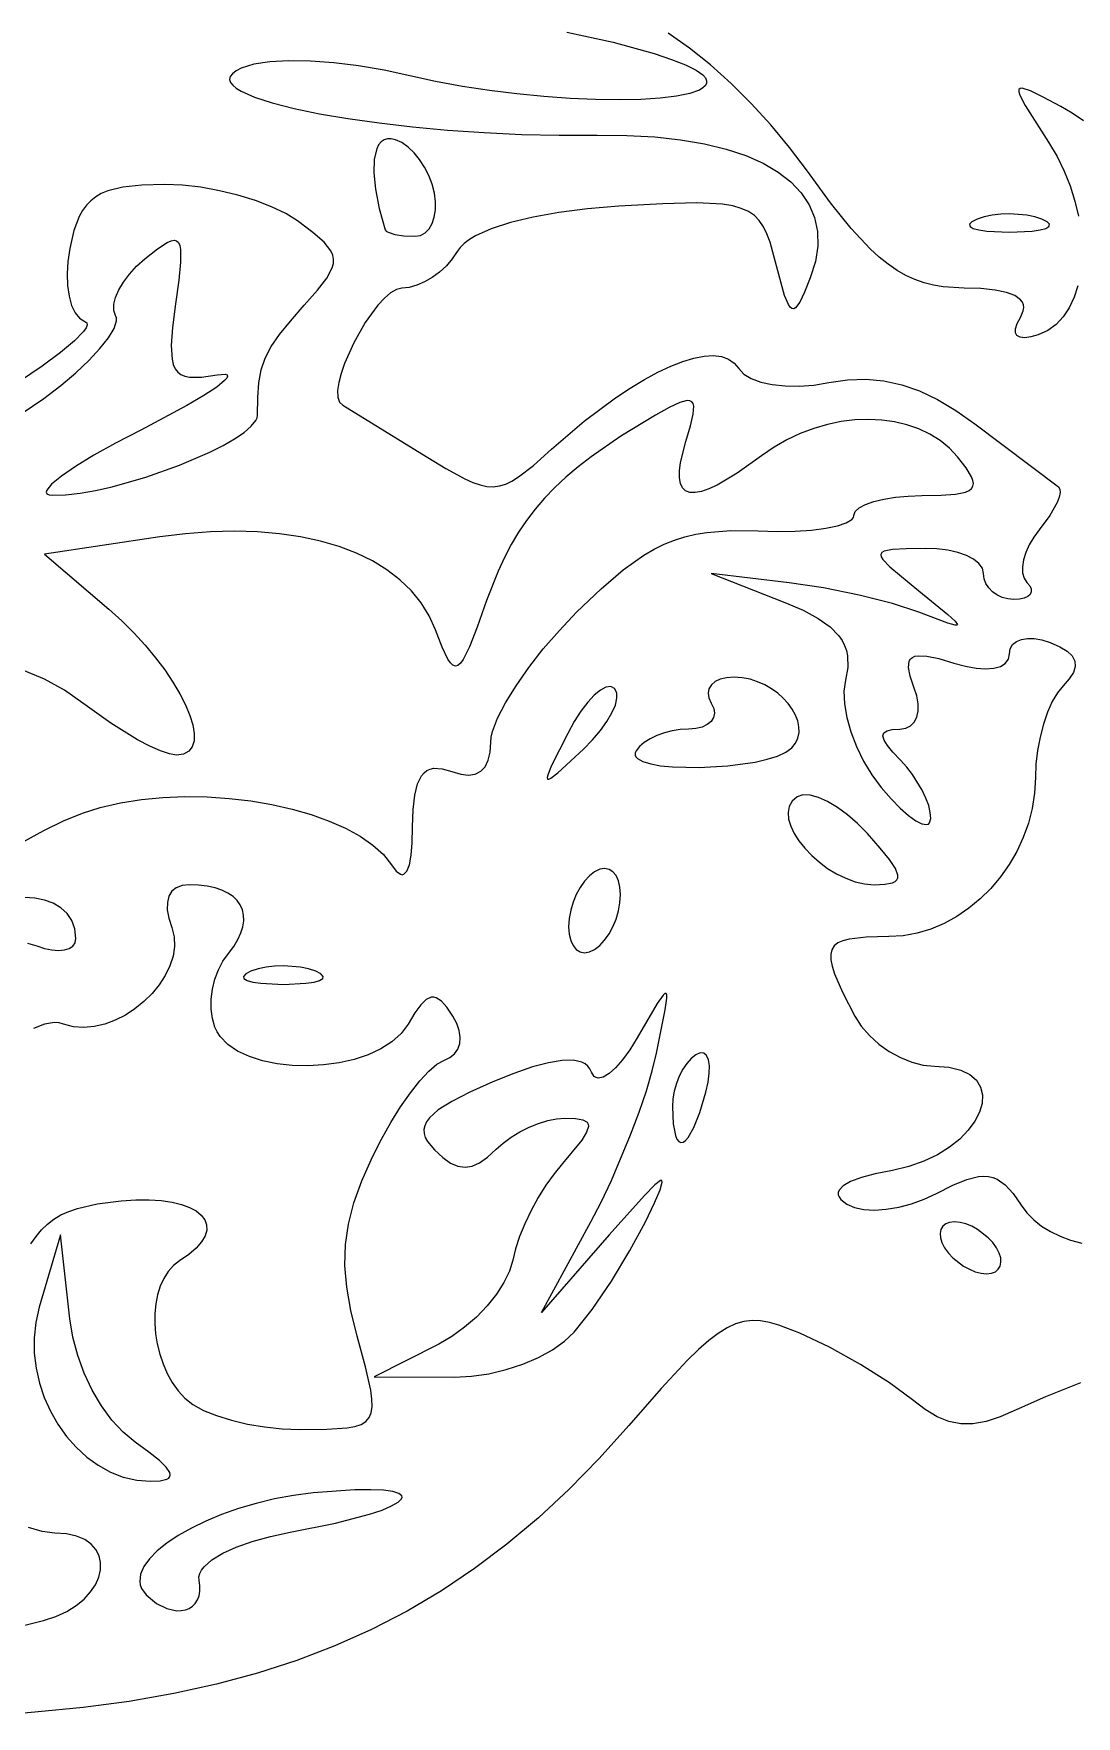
# Model space of a CAD drawing. Header units: millimetres. Extents: x -3.08 to 4.09, y 0 to 4.57.
# Drawn here: x -0.196 to 0.251, y 2.255 to 2.976 of the extents above; entities that cross this region are included whole.
import ezdxf

# ---------------------------------------------------------------- set-up
doc = ezdxf.new("R2010")
doc.units = ezdxf.units.MM

msp = doc.modelspace()

# ---------------------------------------------------------------- linework, layer by layer
at = {"flags": 128}
for points in [[(0.032462, 2.976382), (0.052291, 2.972073), (0.069903, 2.967173), (0.077279, 2.96469), (0.083383, 2.962284), (0.087978, 2.960031), (0.090823, 2.958007), (0.091865, 2.956727), (0.092365, 2.955529), (0.092346, 2.954411), (0.091829, 2.953376), (0.090837, 2.952422), (0.089391, 2.951549), (0.08523, 2.950048), (0.07952, 2.948875), (0.072441, 2.948028), (0.064169, 2.947509), (0.05488, 2.947319), (0.044752, 2.947458), (0.033963, 2.947925), (0.022688, 2.948723), (0.011106, 2.94985), (-0.000607, 2.951309), (-0.012274, 2.953098), (-0.023718, 2.95522), (-0.034761, 2.957673), (-0.045793, 2.960071), (-0.056739, 2.961921), (-0.067355, 2.963215), (-0.077398, 2.963939), (-0.086625, 2.964083), (-0.094794, 2.963636), (-0.101661, 2.962587), (-0.106983, 2.960923), (-0.109249, 2.959752), (-0.110822, 2.958553), (-0.111727, 2.957332), (-0.111988, 2.956092), (-0.111627, 2.954838), (-0.11067, 2.953575), (-0.10914, 2.952307), (-0.107061, 2.951039), (-0.101352, 2.94852), (-0.093732, 2.946053), (-0.084394, 2.943675), (-0.073528, 2.941422), (-0.061325, 2.939329), (-0.047976, 2.937433), (-0.033672, 2.935769), (-0.018604, 2.934374), (-0.002963, 2.933284), (0.01306, 2.932535), (0.029275, 2.932162), (0.045489, 2.932201), (0.058253, 2.932121), (0.070187, 2.931468), (0.081265, 2.930258), (0.091465, 2.928507), (0.100764, 2.926232), (0.109138, 2.923446), (0.116562, 2.920168), (0.123015, 2.916411), (0.128473, 2.912193), (0.132911, 2.907528), (0.136306, 2.902432), (0.138636, 2.896922), (0.139876, 2.891013), (0.140002, 2.88472), (0.138993, 2.87806), (0.136823, 2.871048), (0.134348, 2.864887), (0.132292, 2.860618), (0.130532, 2.858296), (0.129726, 2.857881), (0.128949, 2.857974), (0.128186, 2.85858), (0.127422, 2.859707), (0.125829, 2.86355), (0.121962, 2.877784), (0.119574, 2.886433), (0.118255, 2.889967), (0.116746, 2.893011), (0.114967, 2.895594), (0.112839, 2.897746), (0.110282, 2.899493), (0.107215, 2.900866), (0.10356, 2.901892), (0.099236, 2.9026), (0.088262, 2.903177), (0.073657, 2.902824), (0.054781, 2.901771), (0.0414, 2.900663), (0.029105, 2.899103), (0.018026, 2.897129), (0.008297, 2.894777), (0.000047, 2.892084), (-0.006592, 2.889087), (-0.009266, 2.887486), (-0.011488, 2.885822), (-0.013242, 2.884101), (-0.014511, 2.882326), (-0.016599, 2.879181), (-0.019131, 2.876248), (-0.022011, 2.873589), (-0.025141, 2.871271), (-0.028424, 2.869355), (-0.031763, 2.867908), (-0.03506, 2.866993), (-0.038219, 2.866673), (-0.04053, 2.866158), (-0.043044, 2.864698), (-0.045698, 2.862421), (-0.048427, 2.859455), (-0.05385, 2.851964), (-0.058799, 2.843248), (-0.062756, 2.834328), (-0.064202, 2.830111), (-0.065207, 2.826226), (-0.065706, 2.822801), (-0.065635, 2.819964), (-0.06493, 2.817841), (-0.063525, 2.816562), (-0.029566, 2.795687), (-0.019356, 2.789413), (-0.011251, 2.78496), (-0.007805, 2.783423), (-0.004665, 2.78235), (-0.001759, 2.781742), (0.000988, 2.781602), (0.003647, 2.781934), (0.006293, 2.782739), (0.008999, 2.784022), (0.011838, 2.785783), (0.018208, 2.790754), (0.025989, 2.797673), (0.039981, 2.809669), (0.053301, 2.819672), (0.059636, 2.823896), (0.065717, 2.827583), (0.071515, 2.830723), (0.077, 2.833302), (0.082143, 2.835307), (0.086916, 2.836727), (0.09129, 2.837549), (0.095235, 2.837759), (0.098724, 2.837347), (0.101726, 2.836298), (0.104213, 2.834601), (0.106156, 2.832243), (0.108323, 2.82987), (0.111541, 2.827914), (0.115665, 2.826397), (0.12055, 2.825342), (0.126052, 2.824772), (0.132025, 2.82471), (0.138326, 2.825178), (0.144809, 2.826201), (0.15283, 2.827376), (0.160651, 2.827625), (0.168342, 2.82693), (0.175975, 2.825271), (0.183621, 2.822627), (0.191352, 2.818978), (0.199238, 2.814306), (0.20735, 2.80859), (0.243184, 2.781534), (0.243799, 2.78058), (0.243877, 2.779089), (0.243451, 2.777137), (0.242555, 2.774802), (0.239488, 2.769281), (0.234948, 2.763132), (0.232565, 2.759934), (0.230631, 2.756663), (0.229166, 2.753411), (0.228192, 2.750269), (0.227733, 2.747329), (0.227809, 2.744684), (0.228443, 2.742426), (0.229656, 2.740646), (0.230858, 2.739179), (0.231468, 2.737811), (0.23151, 2.73657), (0.231007, 2.735488), (0.229981, 2.734593), (0.228457, 2.733917), (0.226456, 2.733489), (0.224003, 2.73334), (0.221401, 2.733567), (0.218973, 2.734217), (0.216772, 2.735244), (0.214852, 2.736604), (0.213266, 2.73825), (0.212068, 2.740137), (0.211309, 2.742219), (0.211045, 2.744451), (0.210535, 2.746676), (0.209072, 2.748736), (0.20676, 2.750589), (0.203701, 2.752191), (0.199998, 2.753497), (0.195752, 2.754463), (0.191067, 2.755046), (0.186045, 2.755201), (0.177908, 2.755045), (0.17206, 2.754699), (0.168469, 2.753956), (0.16751, 2.753371), (0.167104, 2.752609), (0.167246, 2.751645), (0.167933, 2.750452), (0.170924, 2.747277), (0.183267, 2.737048), (0.195767, 2.726881), (0.198892, 2.724034), (0.199934, 2.722534), (0.199673, 2.722256), (0.198892, 2.722274), (0.195767, 2.723146), (0.183267, 2.727854), (0.172008, 2.731518), (0.157781, 2.735111), (0.142408, 2.738225), (0.127712, 2.740451), (0.094378, 2.744409), (0.125892, 2.732062), (0.133795, 2.728671), (0.140252, 2.725209), (0.145322, 2.7216), (0.149064, 2.717769), (0.150455, 2.715746), (0.151537, 2.71364), (0.152316, 2.711441), (0.1528, 2.709138), (0.152913, 2.704188), (0.151934, 2.698715), (0.151253, 2.693985), (0.151441, 2.688587), (0.152433, 2.682709), (0.154166, 2.676541), (0.156578, 2.670272), (0.159606, 2.66409), (0.163185, 2.658184), (0.167253, 2.652743), (0.171445, 2.647965), (0.17537, 2.643969), (0.17894, 2.640809), (0.182069, 2.63854), (0.184671, 2.637215), (0.186659, 2.636889), (0.187396, 2.637118), (0.187947, 2.637617), (0.188448, 2.639451), (0.188251, 2.642067), (0.187542, 2.645033), (0.186373, 2.648247), (0.184797, 2.651607), (0.180637, 2.658353), (0.17816, 2.661535), (0.175489, 2.664451), (0.172213, 2.667887), (0.169861, 2.670741), (0.168434, 2.673052), (0.16793, 2.674857), (0.16835, 2.676195), (0.169692, 2.677103), (0.171957, 2.677621), (0.175142, 2.677784), (0.177686, 2.678136), (0.179763, 2.679151), (0.181351, 2.680767), (0.18243, 2.682923), (0.18298, 2.685559), (0.182978, 2.688613), (0.182405, 2.692023), (0.181239, 2.695729), (0.179615, 2.700517), (0.178909, 2.704213), (0.179198, 2.706865), (0.17974, 2.707814), (0.180559, 2.708519), (0.181665, 2.708986), (0.183068, 2.709222), (0.186802, 2.70902), (0.191838, 2.70796), (0.198253, 2.70609), (0.203288, 2.704711), (0.207877, 2.703888), (0.21195, 2.70361), (0.215439, 2.703868), (0.218273, 2.704648), (0.220384, 2.705942), (0.221701, 2.707736), (0.222156, 2.710021), (0.222511, 2.712193), (0.223529, 2.713957), (0.225139, 2.715293), (0.227269, 2.71618), (0.229847, 2.716599), (0.232802, 2.716528), (0.236064, 2.715949), (0.239559, 2.71484), (0.243687, 2.713028), (0.246817, 2.711126), (0.248958, 2.709108), (0.250118, 2.706944), (0.250305, 2.704609), (0.249528, 2.702074), (0.247795, 2.699313), (0.245114, 2.696298), (0.242735, 2.693358), (0.240515, 2.689532), (0.238503, 2.68498), (0.236748, 2.679864), (0.235298, 2.674346), (0.234202, 2.668587), (0.233509, 2.662749), (0.233267, 2.656993), (0.232923, 2.650346), (0.231918, 2.643818), (0.23029, 2.637454), (0.22808, 2.631294), (0.225327, 2.625382), (0.222069, 2.61976), (0.218347, 2.614472), (0.214199, 2.609559), (0.209666, 2.605064), (0.204786, 2.60103), (0.199599, 2.5975), (0.194144, 2.594516), (0.188461, 2.592121), (0.182588, 2.590358), (0.176566, 2.589268), (0.170434, 2.588896), (0.160722, 2.588681), (0.153497, 2.587855), (0.150782, 2.587128), (0.148644, 2.586147), (0.147071, 2.584876), (0.146047, 2.583283), (0.145557, 2.581332), (0.145587, 2.578991), (0.146123, 2.576224), (0.147151, 2.572999), (0.15062, 2.565035), (0.155878, 2.554826), (0.158649, 2.550509), (0.162128, 2.546483), (0.166176, 2.542834), (0.170651, 2.539651), (0.175413, 2.537022), (0.180322, 2.535035), (0.185236, 2.533778), (0.190017, 2.53334), (0.196227, 2.532915), (0.20127, 2.531707), (0.205187, 2.529817), (0.208017, 2.527344), (0.209802, 2.52439), (0.210582, 2.521053), (0.210397, 2.517435), (0.209288, 2.513635), (0.207296, 2.509755), (0.20446, 2.505893), (0.200823, 2.502151), (0.196423, 2.498629), (0.191303, 2.495427), (0.185501, 2.492645), (0.179059, 2.490383), (0.172017, 2.488743), (0.164667, 2.48726), (0.15869, 2.485661), (0.154101, 2.483958), (0.150913, 2.482161), (0.149142, 2.480282), (0.148792, 2.479315), (0.148802, 2.478331), (0.149174, 2.477332), (0.149909, 2.476319), (0.152475, 2.474257), (0.155725, 2.472797), (0.159732, 2.471958), (0.16434, 2.47172), (0.169392, 2.472064), (0.17473, 2.472971), (0.180198, 2.474423), (0.185638, 2.476399), (0.190892, 2.478882), (0.197937, 2.482436), (0.203855, 2.484852), (0.208851, 2.4861), (0.211067, 2.486277), (0.21313, 2.486152), (0.215064, 2.485722), (0.216896, 2.484981), (0.220355, 2.482557), (0.223711, 2.478853), (0.22717, 2.47384), (0.229606, 2.470539), (0.232531, 2.467553), (0.235906, 2.464886), (0.239694, 2.462545), (0.243858, 2.460535), (0.24836, 2.458863), (0.253162, 2.457534)], [(0.251459, 2.867716), (0.249874, 2.862747), (0.247787, 2.85827), (0.245201, 2.854352), (0.242121, 2.851063), (0.238549, 2.848471), (0.234489, 2.846646), (0.231279, 2.845769), (0.22868, 2.845442), (0.226708, 2.845648), (0.22538, 2.846371), (0.224711, 2.847596), (0.224718, 2.849306), (0.225416, 2.851485), (0.226823, 2.854118), (0.228098, 2.857014), (0.228268, 2.858325), (0.228128, 2.859542), (0.227679, 2.860667), (0.226923, 2.861698), (0.224493, 2.863474), (0.220848, 2.864865), (0.215998, 2.865866), (0.209954, 2.86647), (0.202725, 2.866673), (0.193768, 2.867205), (0.189585, 2.867909), (0.185549, 2.868942), (0.181626, 2.870331), (0.177778, 2.872102), (0.173971, 2.874282), (0.170168, 2.876899), (0.166333, 2.879979), (0.16243, 2.883549), (0.154274, 2.892267), (0.145414, 2.903269), (0.135559, 2.916771), (0.127944, 2.926994), (0.11991, 2.9367), (0.111527, 2.945845), (0.102868, 2.954388), (0.094005, 2.962284), (0.085011, 2.969492), (0.075957, 2.97597)], [(0.253898, 2.938297), (0.249091, 2.94165), (0.244212, 2.944534), (0.236617, 2.948546), (0.231119, 2.9512), (0.227658, 2.952327), (0.226673, 2.952267), (0.226177, 2.951762), (0.226161, 2.950792), (0.226618, 2.949337), (0.228922, 2.944884), (0.238892, 2.929229), (0.242528, 2.923143), (0.245625, 2.916859), (0.248188, 2.910446), (0.25022, 2.903972), (0.251724, 2.897506)], [(-0.024261, 2.907409), (-0.025246, 2.911221), (-0.026678, 2.914946), (-0.028488, 2.918493), (-0.03061, 2.921767), (-0.032974, 2.924675), (-0.035513, 2.927124), (-0.038159, 2.92902), (-0.040844, 2.930271), (-0.042709, 2.930694), (-0.044372, 2.930669), (-0.045831, 2.93021), (-0.047083, 2.929332), (-0.048127, 2.92805), (-0.048961, 2.92638), (-0.049993, 2.921935), (-0.050165, 2.916121), (-0.049461, 2.909058), (-0.047868, 2.900868), (-0.045372, 2.891673), (-0.044956, 2.891115), (-0.044098, 2.890595), (-0.041264, 2.889712), (-0.03729, 2.889115), (-0.032594, 2.888896), (-0.030268, 2.889273), (-0.028241, 2.890357), (-0.026547, 2.892069), (-0.025219, 2.894335), (-0.024292, 2.897078), (-0.023801, 2.900222), (-0.023779, 2.903691), (-0.024261, 2.907409)], [(-0.191525, 2.819465), (-0.184345, 2.824962), (-0.17787, 2.83045), (-0.172224, 2.835783), (-0.167535, 2.840816), (-0.163928, 2.845401), (-0.161528, 2.849395), (-0.160463, 2.85265), (-0.16047, 2.853955), (-0.160858, 2.855021), (-0.161618, 2.857165), (-0.161609, 2.859761), (-0.160882, 2.862709), (-0.15949, 2.865909), (-0.157483, 2.869264), (-0.154913, 2.872673), (-0.151831, 2.876037), (-0.148288, 2.879257), (-0.142852, 2.883584), (-0.138712, 2.886296), (-0.137095, 2.886998), (-0.135761, 2.887237), (-0.134699, 2.886994), (-0.133894, 2.88625), (-0.133334, 2.884985), (-0.133005, 2.883179), (-0.132986, 2.87787), (-0.133732, 2.870165), (-0.135136, 2.859909), (-0.136445, 2.849865), (-0.136997, 2.842037), (-0.136665, 2.836209), (-0.136129, 2.833978), (-0.135325, 2.832166), (-0.134237, 2.830748), (-0.13285, 2.829694), (-0.131147, 2.82898), (-0.129114, 2.828577), (-0.123992, 2.8286), (-0.117358, 2.829548), (-0.113901, 2.829808), (-0.11309, 2.829514), (-0.112869, 2.828954), (-0.11322, 2.828139), (-0.114127, 2.827082), (-0.11754, 2.824291), (-0.122975, 2.820677), (-0.130297, 2.816337), (-0.150066, 2.805868), (-0.160863, 2.80028), (-0.170235, 2.795062), (-0.178025, 2.790328), (-0.18408, 2.786192), (-0.188244, 2.78277), (-0.190363, 2.780174), (-0.190607, 2.779223), (-0.190281, 2.778521), (-0.189367, 2.778083), (-0.187844, 2.777923), (-0.182265, 2.77815), (-0.176069, 2.778877), (-0.169392, 2.780052), (-0.162369, 2.781623), (-0.147821, 2.785742), (-0.133502, 2.790812), (-0.12049, 2.796414), (-0.11481, 2.799283), (-0.109862, 2.802126), (-0.105778, 2.804893), (-0.102695, 2.807529), (-0.100746, 2.809983), (-0.100239, 2.811125), (-0.100066, 2.812201), (-0.099933, 2.819761), (-0.09943, 2.826119), (-0.098403, 2.831639), (-0.096696, 2.836682), (-0.094156, 2.841611), (-0.090627, 2.846789), (-0.085954, 2.852578), (-0.079983, 2.85934), (-0.074313, 2.865785), (-0.070312, 2.870994), (-0.068007, 2.875309), (-0.067499, 2.877239), (-0.067426, 2.879073), (-0.06779, 2.880854), (-0.068597, 2.882626), (-0.071547, 2.886313), (-0.076306, 2.890474), (-0.0829, 2.895451), (-0.087925, 2.898597), (-0.094013, 2.901532), (-0.10093, 2.904192), (-0.108443, 2.906514), (-0.116318, 2.908431), (-0.124323, 2.909881), (-0.132224, 2.910798), (-0.139788, 2.911118), (-0.149653, 2.910855), (-0.157731, 2.909973), (-0.164234, 2.908329), (-0.16696, 2.907178), (-0.169372, 2.905783), (-0.171495, 2.904126), (-0.173356, 2.902191), (-0.174982, 2.899959), (-0.176398, 2.897413), (-0.178708, 2.891306), (-0.180497, 2.883729), (-0.181309, 2.878145), (-0.181607, 2.872783), (-0.181417, 2.86777), (-0.180766, 2.863236), (-0.179679, 2.859308), (-0.178182, 2.856116), (-0.176303, 2.853787), (-0.174066, 2.852451), (-0.173206, 2.851867), (-0.173014, 2.850931), (-0.173464, 2.849663), (-0.174529, 2.848084), (-0.178399, 2.844076), (-0.184413, 2.839069), (-0.19236, 2.833229), (-0.202027, 2.826721)], [(0.236045, 2.896243), (0.232971, 2.897254), (0.229556, 2.897977), (0.222156, 2.898555), (0.218399, 2.898411), (0.214756, 2.897977), (0.211341, 2.897254), (0.208267, 2.896243), (0.206044, 2.895117), (0.205066, 2.894067), (0.205276, 2.893117), (0.206618, 2.892288), (0.209033, 2.891604), (0.212466, 2.891087), (0.222156, 2.890646), (0.231846, 2.891087), (0.235279, 2.891604), (0.237694, 2.892288), (0.239036, 2.893117), (0.239246, 2.894067), (0.238268, 2.895117), (0.236045, 2.896243)], [(-0.206099, 2.809502), (-0.191525, 2.819465)], [(-0.200165, 2.629686), (-0.191542, 2.634402), (-0.183105, 2.638485), (-0.175011, 2.641811), (-0.167413, 2.644257), (-0.158785, 2.646237), (-0.149793, 2.647654), (-0.140542, 2.648529), (-0.131131, 2.648882), (-0.121662, 2.648732), (-0.112236, 2.648099), (-0.102956, 2.647004), (-0.093922, 2.645467), (-0.085236, 2.643507), (-0.076999, 2.641145), (-0.069313, 2.6384), (-0.062279, 2.635294), (-0.055998, 2.631845), (-0.050572, 2.628074), (-0.046103, 2.624001), (-0.042691, 2.619646), (-0.040641, 2.616916), (-0.03884, 2.615564), (-0.038034, 2.6154), (-0.037293, 2.615578), (-0.036005, 2.616948), (-0.034985, 2.619663), (-0.034236, 2.623712), (-0.033766, 2.629085), (-0.03358, 2.635771), (-0.033324, 2.643371), (-0.032622, 2.649533), (-0.031432, 2.654316), (-0.029714, 2.657777), (-0.028644, 2.659031), (-0.027426, 2.659976), (-0.026056, 2.66062), (-0.024527, 2.66097), (-0.020977, 2.660817), (-0.016733, 2.659576), (-0.012914, 2.65842), (-0.00957, 2.65806), (-0.006711, 2.658487), (-0.004347, 2.659694), (-0.002491, 2.661672), (-0.001151, 2.664412), (-0.000339, 2.667906), (-0.000066, 2.672146), (0.000124, 2.674268), (0.000683, 2.676705), (0.002832, 2.682409), (0.006229, 2.689027), (0.010724, 2.696333), (0.016166, 2.704097), (0.022404, 2.712091), (0.029289, 2.720086), (0.03667, 2.727854), (0.047146, 2.737903), (0.056651, 2.745986), (0.065561, 2.752271), (0.069912, 2.754793), (0.074257, 2.756929), (0.078642, 2.7587), (0.083115, 2.760127), (0.087723, 2.761232), (0.092514, 2.762036), (0.102832, 2.762823), (0.114448, 2.762659), (0.122691, 2.762443), (0.130382, 2.762579), (0.137352, 2.763039), (0.143432, 2.763797), (0.148454, 2.764824), (0.15225, 2.766095), (0.154652, 2.767581), (0.155276, 2.768397), (0.155489, 2.769257), (0.156084, 2.770967), (0.157788, 2.772564), (0.160483, 2.774012), (0.164048, 2.775276), (0.168365, 2.77632), (0.173314, 2.77711), (0.178774, 2.77761), (0.184628, 2.777784), (0.19284, 2.777922), (0.199059, 2.778406), (0.203382, 2.779341), (0.204863, 2.78001), (0.205906, 2.780831), (0.206523, 2.781818), (0.206727, 2.782983), (0.206529, 2.784339), (0.205941, 2.7859), (0.203644, 2.789688), (0.199934, 2.794451), (0.196394, 2.798181), (0.192408, 2.801417), (0.188024, 2.804159), (0.183288, 2.806408), (0.178246, 2.808162), (0.172945, 2.809422), (0.167432, 2.810187), (0.161753, 2.810458), (0.155955, 2.810234), (0.150085, 2.809515), (0.144188, 2.808301), (0.138313, 2.806592), (0.132504, 2.804387), (0.126809, 2.801687), (0.121275, 2.79849), (0.115948, 2.794798), (0.105511, 2.787383), (0.096908, 2.782305), (0.093293, 2.780642), (0.090134, 2.779564), (0.087432, 2.77907), (0.085186, 2.779161), (0.083394, 2.779837), (0.082058, 2.781098), (0.081175, 2.782944), (0.080746, 2.785374), (0.080771, 2.788391), (0.081248, 2.791992), (0.083559, 2.800951), (0.085553, 2.807625), (0.086693, 2.812638), (0.086887, 2.816068), (0.0866, 2.817214), (0.086041, 2.817994), (0.0852, 2.818419), (0.084064, 2.818498), (0.080863, 2.817656), (0.076346, 2.815549), (0.07042, 2.812257), (0.055601, 2.803228), (0.042913, 2.794469), (0.037292, 2.790108), (0.032114, 2.785715), (0.027349, 2.781258), (0.022967, 2.776705), (0.018937, 2.772021), (0.01523, 2.767174), (0.011816, 2.762132), (0.008664, 2.756862), (0.005745, 2.751331), (0.00303, 2.745505), (-0.001913, 2.73284), (-0.005971, 2.721419), (-0.00923, 2.713055), (-0.011901, 2.707629), (-0.013082, 2.70598), (-0.014195, 2.705021), (-0.015265, 2.704735), (-0.01632, 2.70511), (-0.017386, 2.706129), (-0.018488, 2.707777), (-0.020907, 2.712903), (-0.023788, 2.720368), (-0.026475, 2.726362), (-0.029931, 2.731935), (-0.034126, 2.737079), (-0.039029, 2.741781), (-0.044609, 2.746033), (-0.050836, 2.749823), (-0.057679, 2.753142), (-0.065108, 2.755979), (-0.073091, 2.758324), (-0.081598, 2.760166), (-0.090599, 2.761495), (-0.100062, 2.762301), (-0.109957, 2.762574), (-0.120253, 2.762304), (-0.13092, 2.761479), (-0.141927, 2.76009), (-0.191275, 2.752687), (-0.163705, 2.729118), (-0.158159, 2.724125), (-0.152962, 2.718958), (-0.148148, 2.713685), (-0.143747, 2.708374), (-0.139792, 2.703095), (-0.136314, 2.697916), (-0.133345, 2.692905), (-0.130917, 2.68813), (-0.129061, 2.68366), (-0.12781, 2.679565), (-0.127195, 2.675911), (-0.127248, 2.672768), (-0.128001, 2.670204), (-0.129485, 2.668288), (-0.131732, 2.667088), (-0.134775, 2.666673), (-0.13772, 2.667127), (-0.141582, 2.668427), (-0.146196, 2.670482), (-0.1514, 2.673201), (-0.162915, 2.680267), (-0.174816, 2.688896), (-0.182784, 2.694525), (-0.191287, 2.69923), (-0.200538, 2.703062)], [(0.128892, 2.669701), (0.130503, 2.671728), (0.131527, 2.673942), (0.131999, 2.676299), (0.131955, 2.678755), (0.131431, 2.681266), (0.130462, 2.683788), (0.129084, 2.686278), (0.127333, 2.688692), (0.125244, 2.690986), (0.122854, 2.693117), (0.120197, 2.695039), (0.11731, 2.696711), (0.114228, 2.698087), (0.110987, 2.699124), (0.107622, 2.699779), (0.10417, 2.700007), (0.100962, 2.69978), (0.098241, 2.69913), (0.096047, 2.698102), (0.09442, 2.696743), (0.093399, 2.695097), (0.093025, 2.69321), (0.093338, 2.691128), (0.094378, 2.688896), (0.095417, 2.686664), (0.095729, 2.684581), (0.095353, 2.682694), (0.09433, 2.681048), (0.0927, 2.679689), (0.090503, 2.678661), (0.087781, 2.678011), (0.084573, 2.677784), (0.081107, 2.677594), (0.077648, 2.677049), (0.074287, 2.676188), (0.071114, 2.675048), (0.068223, 2.673669), (0.065705, 2.672089), (0.063652, 2.670346), (0.062156, 2.668479), (0.061756, 2.667542), (0.061738, 2.666673), (0.062081, 2.66587), (0.062761, 2.665133), (0.065048, 2.663857), (0.068421, 2.66284), (0.072702, 2.662079), (0.077714, 2.661572), (0.089217, 2.661304), (0.101508, 2.662008), (0.113166, 2.663661), (0.118313, 2.664834), (0.122768, 2.666233), (0.126354, 2.667857), (0.128892, 2.669701)], [(0.052948, 2.695132), (0.051316, 2.695962), (0.049269, 2.695713), (0.046887, 2.694463), (0.044255, 2.692291), (0.041454, 2.689276), (0.038567, 2.685495), (0.035676, 2.681027), (0.032864, 2.675951), (0.025855, 2.661849), (0.024353, 2.658072), (0.024134, 2.656973), (0.024279, 2.656387), (0.024799, 2.656307), (0.025702, 2.656724), (0.02869, 2.659016), (0.039642, 2.669187), (0.043537, 2.673176), (0.046903, 2.677165), (0.049686, 2.681047), (0.051831, 2.684717), (0.053285, 2.688066), (0.053992, 2.69099), (0.053898, 2.693381), (0.052948, 2.695132)], [(0.161281, 2.633076), (0.157081, 2.637356), (0.152761, 2.641102), (0.148444, 2.64425), (0.144255, 2.646734), (0.140316, 2.648491), (0.136752, 2.649457), (0.133685, 2.649567), (0.131239, 2.648757), (0.129092, 2.646922), (0.127802, 2.644679), (0.127304, 2.642101), (0.127536, 2.63926), (0.128435, 2.63623), (0.129935, 2.633082), (0.131975, 2.629889), (0.134491, 2.626724), (0.137419, 2.623659), (0.140696, 2.620767), (0.144258, 2.618121), (0.148042, 2.615794), (0.151985, 2.613857), (0.156022, 2.612384), (0.160091, 2.611446), (0.164128, 2.611118), (0.168807, 2.611303), (0.172082, 2.611949), (0.173187, 2.612487), (0.173935, 2.613191), (0.174324, 2.614078), (0.17435, 2.615165), (0.17331, 2.618005), (0.170796, 2.621846), (0.166792, 2.626825), (0.161281, 2.633076)], [(0.055489, 2.606868), (0.055263, 2.610076), (0.054613, 2.612798), (0.053585, 2.614995), (0.052225, 2.616625), (0.050579, 2.617648), (0.048692, 2.618024), (0.04661, 2.617713), (0.044378, 2.616673), (0.042146, 2.614953), (0.040064, 2.61269), (0.038177, 2.609981), (0.036531, 2.606923), (0.035171, 2.603613), (0.034144, 2.600146), (0.033494, 2.59662), (0.033267, 2.593132), (0.033494, 2.589924), (0.034144, 2.587203), (0.035171, 2.585009), (0.036531, 2.583382), (0.038177, 2.582361), (0.040064, 2.581987), (0.042146, 2.5823), (0.044378, 2.58334), (0.04661, 2.58506), (0.048692, 2.587321), (0.050579, 2.590027), (0.052225, 2.593083), (0.053585, 2.596391), (0.054613, 2.599856), (0.055263, 2.60338), (0.055489, 2.606868)], [(-0.057316, 2.417659), (-0.060046, 2.428663), (-0.061812, 2.438681), (-0.062589, 2.448008), (-0.062353, 2.456937), (-0.061078, 2.465762), (-0.05874, 2.474777), (-0.055314, 2.484274), (-0.050775, 2.494548), (-0.04698, 2.502068), (-0.042928, 2.509254), (-0.038745, 2.515937), (-0.034556, 2.521948), (-0.030485, 2.527115), (-0.026657, 2.531271), (-0.023198, 2.534245), (-0.020233, 2.535868), (-0.01763, 2.537069), (-0.015611, 2.538702), (-0.014185, 2.540719), (-0.013361, 2.543071), (-0.013151, 2.54571), (-0.013565, 2.548588), (-0.014612, 2.551657), (-0.016302, 2.554868), (-0.01887, 2.558665), (-0.021214, 2.561287), (-0.023422, 2.562716), (-0.024502, 2.562979), (-0.025582, 2.562937), (-0.027782, 2.561935), (-0.030109, 2.559692), (-0.032651, 2.556194), (-0.035497, 2.551423), (-0.038464, 2.547348), (-0.042414, 2.543794), (-0.047198, 2.540764), (-0.05267, 2.538261), (-0.058682, 2.536287), (-0.065087, 2.534843), (-0.071738, 2.533934), (-0.078486, 2.53356), (-0.085186, 2.533725), (-0.091689, 2.53443), (-0.097848, 2.535679), (-0.103516, 2.537472), (-0.108546, 2.539813), (-0.11279, 2.542704), (-0.1161, 2.546148), (-0.117359, 2.548077), (-0.11833, 2.550146), (-0.119374, 2.553821), (-0.119864, 2.557834), (-0.119826, 2.562054), (-0.119282, 2.566352), (-0.118256, 2.570597), (-0.116772, 2.574659), (-0.114853, 2.578409), (-0.112525, 2.581715), (-0.110253, 2.584709), (-0.108466, 2.58762), (-0.107152, 2.590432), (-0.106305, 2.593129), (-0.105915, 2.595698), (-0.105975, 2.598123), (-0.106474, 2.600388), (-0.107405, 2.602479), (-0.108759, 2.60438), (-0.110527, 2.606077), (-0.112701, 2.607554), (-0.115273, 2.608797), (-0.118233, 2.60979), (-0.121572, 2.610517), (-0.125284, 2.610965), (-0.129358, 2.611118), (-0.132394, 2.610792), (-0.134857, 2.609836), (-0.136733, 2.608286), (-0.138007, 2.606177), (-0.138666, 2.603543), (-0.138694, 2.600419), (-0.138078, 2.596839), (-0.136802, 2.59284), (-0.135755, 2.588824), (-0.13558, 2.584689), (-0.136203, 2.580501), (-0.13755, 2.576328), (-0.139546, 2.572234), (-0.142118, 2.568287), (-0.14519, 2.564553), (-0.148689, 2.561097), (-0.152542, 2.557986), (-0.156672, 2.555287), (-0.161007, 2.553065), (-0.165472, 2.551387), (-0.169993, 2.550319), (-0.174496, 2.549927), (-0.178906, 2.550278), (-0.18315, 2.551437), (-0.185035, 2.551954), (-0.187041, 2.552117), (-0.191365, 2.551443), (-0.196028, 2.549541)], [(-0.198525, 2.586026), (-0.194663, 2.584923), (-0.191285, 2.583825), (-0.188133, 2.583177), (-0.185277, 2.582968), (-0.182785, 2.583184), (-0.180727, 2.583812), (-0.179171, 2.584841), (-0.178187, 2.586257), (-0.177844, 2.588048), (-0.178292, 2.592169), (-0.179579, 2.59574), (-0.181616, 2.59876), (-0.184315, 2.601231), (-0.187588, 2.603152), (-0.191348, 2.604522), (-0.195507, 2.605343), (-0.199976, 2.605614)], [(-0.075066, 2.574021), (-0.07814, 2.575032), (-0.081555, 2.575755), (-0.088955, 2.576333), (-0.092712, 2.576189), (-0.096355, 2.575755), (-0.099771, 2.575032), (-0.102844, 2.574021), (-0.105067, 2.572899), (-0.106045, 2.571851), (-0.105835, 2.570901), (-0.104493, 2.570071), (-0.102078, 2.569385), (-0.098645, 2.568866), (-0.088955, 2.568423), (-0.079265, 2.568866), (-0.075833, 2.569385), (-0.073417, 2.570071), (-0.072076, 2.570901), (-0.071865, 2.571851), (-0.072843, 2.572899), (-0.075066, 2.574021)], [(0.03567, 2.419451), (0.043324, 2.429193), (0.051621, 2.441343), (0.059564, 2.454353), (0.066156, 2.466673), (0.070023, 2.474782), (0.072481, 2.480465), (0.073405, 2.483678), (0.073253, 2.484343), (0.072672, 2.484375), (0.070158, 2.482512), (0.06574, 2.478044), (0.050698, 2.461118), (0.021712, 2.427784), (0.04285, 2.466673), (0.047238, 2.475166), (0.051606, 2.484403), (0.059819, 2.50393), (0.063435, 2.513627), (0.066569, 2.522884), (0.069107, 2.531406), (0.070934, 2.538896), (0.074667, 2.557579), (0.075317, 2.562477), (0.075296, 2.563847), (0.075029, 2.564512), (0.074504, 2.564479), (0.07371, 2.56376), (0.071264, 2.560296), (0.062614, 2.545534), (0.059459, 2.540421), (0.056348, 2.536121), (0.053362, 2.532695), (0.05058, 2.530205), (0.048081, 2.52871), (0.045946, 2.528273), (0.04504, 2.528469), (0.044255, 2.528953), (0.043087, 2.530812), (0.042417, 2.532212), (0.041493, 2.533392), (0.04031, 2.534351), (0.038869, 2.535089), (0.035202, 2.535902), (0.030479, 2.53583), (0.024687, 2.53487), (0.017813, 2.533023), (0.009844, 2.530287), (0.000767, 2.526659), (-0.009083, 2.522275), (-0.016838, 2.518305), (-0.022585, 2.514648), (-0.02641, 2.511201), (-0.027629, 2.509525), (-0.0284, 2.507864), (-0.028735, 2.506205), (-0.028643, 2.504534), (-0.028136, 2.502841), (-0.027225, 2.501111), (-0.024233, 2.497493), (-0.020647, 2.494219), (-0.017328, 2.491888), (-0.014184, 2.490501), (-0.011122, 2.49006), (-0.008049, 2.490567), (-0.004874, 2.492022), (-0.001503, 2.494427), (0.002156, 2.497784), (0.005164, 2.500463), (0.008607, 2.502962), (0.012365, 2.505226), (0.016317, 2.507201), (0.020343, 2.508833), (0.024322, 2.510066), (0.028133, 2.510846), (0.031656, 2.511118), (0.036154, 2.51096), (0.039342, 2.510402), (0.041213, 2.50932), (0.041653, 2.508543), (0.04176, 2.507588), (0.040976, 2.505083), (0.038855, 2.501678), (0.030573, 2.491673), (0.027026, 2.487319), (0.023559, 2.482392), (0.020258, 2.47706), (0.017212, 2.471494), (0.014506, 2.465864), (0.012229, 2.460339), (0.010467, 2.455089), (0.009309, 2.450284), (0.007937, 2.44559), (0.005565, 2.440658), (0.002324, 2.435636), (-0.001658, 2.430672), (-0.00625, 2.425912), (-0.011322, 2.421505), (-0.016744, 2.417599), (-0.022386, 2.41434), (-0.050066, 2.400326), (-0.015677, 2.400159), (-0.008386, 2.400522), (-0.000938, 2.401623), (0.006464, 2.403385), (0.013616, 2.405732), (0.020316, 2.408589), (0.02636, 2.411878), (0.031546, 2.415524), (0.03567, 2.419451)], [(0.092045, 2.522243), (0.093006, 2.52658), (0.093506, 2.530381), (0.093561, 2.533581), (0.093189, 2.536113), (0.092408, 2.53791), (0.091234, 2.538909), (0.089686, 2.539042), (0.087781, 2.538243), (0.085757, 2.536668), (0.08387, 2.534565), (0.08216, 2.532027), (0.080668, 2.529146), (0.079436, 2.526011), (0.078506, 2.522715), (0.077917, 2.51935), (0.077712, 2.516007), (0.078049, 2.508611), (0.078996, 2.503635), (0.079668, 2.502042), (0.080456, 2.501038), (0.081348, 2.500617), (0.082331, 2.500776), (0.083395, 2.501508), (0.084525, 2.502807), (0.08694, 2.507091), (0.089479, 2.513583), (0.092045, 2.522243)], [(-0.197131, 2.457201), (-0.194949, 2.460428), (-0.192607, 2.463254), (-0.190068, 2.46571), (-0.187297, 2.467826), (-0.184258, 2.469632), (-0.180915, 2.471161), (-0.177233, 2.472442), (-0.168709, 2.474383), (-0.1584, 2.475701), (-0.152179, 2.476122), (-0.146462, 2.476151), (-0.141273, 2.475815), (-0.136638, 2.475139), (-0.132582, 2.47415), (-0.12913, 2.472874), (-0.126307, 2.471336), (-0.124139, 2.469562), (-0.122651, 2.467579), (-0.121869, 2.465412), (-0.121817, 2.463087), (-0.122521, 2.460631), (-0.124006, 2.458069), (-0.126297, 2.455426), (-0.12942, 2.452731), (-0.1334, 2.450007), (-0.136064, 2.447971), (-0.138343, 2.445437), (-0.140241, 2.442463), (-0.141759, 2.43911), (-0.1429, 2.435437), (-0.143666, 2.431506), (-0.144058, 2.427374), (-0.14408, 2.423104), (-0.143733, 2.418754), (-0.143021, 2.414384), (-0.141944, 2.410055), (-0.140505, 2.405827), (-0.138707, 2.401759), (-0.136551, 2.397911), (-0.134041, 2.394344), (-0.131177, 2.391118), (-0.127769, 2.388439), (-0.123178, 2.385941), (-0.117606, 2.383676), (-0.111254, 2.381701), (-0.104324, 2.38007), (-0.097017, 2.378837), (-0.089535, 2.378057), (-0.08208, 2.377784), (-0.070317, 2.377866), (-0.061607, 2.378419), (-0.058307, 2.379018), (-0.055662, 2.379909), (-0.053636, 2.38115), (-0.052193, 2.3828), (-0.051297, 2.384916), (-0.050912, 2.387556), (-0.051002, 2.390779), (-0.051531, 2.394642), (-0.053762, 2.404521), (-0.057316, 2.417659)], [(0.2166, 2.455562), (0.214994, 2.457794), (0.213056, 2.459876), (0.208482, 2.463409), (0.205995, 2.464769), (0.203472, 2.465797), (0.200987, 2.466447), (0.198614, 2.466673), (0.196523, 2.466447), (0.194843, 2.465797), (0.193592, 2.464769), (0.192788, 2.463409), (0.192447, 2.461763), (0.192587, 2.459876), (0.193225, 2.457794), (0.194378, 2.455562), (0.195984, 2.45333), (0.197921, 2.451248), (0.202489, 2.447715), (0.204974, 2.446355), (0.207495, 2.445328), (0.209979, 2.444678), (0.21235, 2.444451), (0.214443, 2.444678), (0.216124, 2.445328), (0.217377, 2.446355), (0.218184, 2.447715), (0.218527, 2.449361), (0.218389, 2.451248), (0.217753, 2.45333), (0.2166, 2.455562)], [(-0.152455, 2.372368), (-0.157578, 2.376588), (-0.162402, 2.3818), (-0.166845, 2.387847), (-0.170823, 2.394574), (-0.174255, 2.401824), (-0.177057, 2.40944), (-0.179146, 2.417266), (-0.180441, 2.425146), (-0.184413, 2.461118), (-0.193552, 2.430104), (-0.19504, 2.423609), (-0.195731, 2.417043), (-0.195668, 2.410476), (-0.194893, 2.403972), (-0.193451, 2.397602), (-0.191385, 2.391431), (-0.188737, 2.385527), (-0.185551, 2.379958), (-0.18187, 2.374792), (-0.177737, 2.370095), (-0.173195, 2.365936), (-0.168289, 2.362381), (-0.16306, 2.359499), (-0.157552, 2.357357), (-0.151808, 2.356022), (-0.145872, 2.355562), (-0.14172, 2.355773), (-0.138955, 2.356436), (-0.138098, 2.356951), (-0.137593, 2.357595), (-0.137444, 2.358374), (-0.137653, 2.359293), (-0.139151, 2.361576), (-0.142106, 2.364486), (-0.146535, 2.368069), (-0.152455, 2.372368)], [(0.252541, 2.397713), (0.237538, 2.391737), (0.225031, 2.386159), (0.218236, 2.383169), (0.21212, 2.381157), (0.206519, 2.380137), (0.201272, 2.380126), (0.196218, 2.38114), (0.191193, 2.383193), (0.186037, 2.386301), (0.180587, 2.390479), (0.170733, 2.397784), (0.158352, 2.405595), (0.145026, 2.412977), (0.132337, 2.418993), (0.123284, 2.422465), (0.119279, 2.423586), (0.115512, 2.424239), (0.111901, 2.424379), (0.108364, 2.423961), (0.10482, 2.422941), (0.101186, 2.421276), (0.09738, 2.41892), (0.09332, 2.41583), (0.088925, 2.41196), (0.084112, 2.407268), (0.072905, 2.395237), (0.059045, 2.379382), (0.046369, 2.365266), (0.033467, 2.35211), (0.020296, 2.339891), (0.006812, 2.328587), (-0.00703, 2.318179), (-0.021274, 2.308644), (-0.035963, 2.299962), (-0.051143, 2.292111), (-0.066856, 2.28507), (-0.083147, 2.278817), (-0.10006, 2.273332), (-0.117639, 2.268593), (-0.135928, 2.264578), (-0.154971, 2.261268), (-0.174813, 2.25864), (-0.195497, 2.256673), (-0.215688, 2.254848)], [(-0.125066, 2.313201), (-0.125145, 2.314611), (-0.124805, 2.316047), (-0.124064, 2.3175), (-0.122939, 2.318961), (-0.119612, 2.321869), (-0.114966, 2.324696), (-0.109144, 2.327367), (-0.102289, 2.329809), (-0.094544, 2.331945), (-0.086052, 2.333701), (-0.066566, 2.337579), (-0.052028, 2.341411), (-0.046658, 2.343239), (-0.042575, 2.344968), (-0.039796, 2.346571), (-0.038339, 2.348019), (-0.038111, 2.348675), (-0.03822, 2.349282), (-0.039455, 2.350332), (-0.042063, 2.351139), (-0.046058, 2.351676), (-0.051459, 2.351912), (-0.058282, 2.35182), (-0.076261, 2.350534), (-0.084556, 2.349469), (-0.092694, 2.347967), (-0.100599, 2.346072), (-0.108195, 2.343833), (-0.115407, 2.341294), (-0.122158, 2.338503), (-0.128373, 2.335506), (-0.133976, 2.332349), (-0.138892, 2.329077), (-0.143044, 2.325739), (-0.146358, 2.322379), (-0.148757, 2.319044), (-0.150165, 2.315781), (-0.150508, 2.312635), (-0.150255, 2.311121), (-0.149708, 2.309653), (-0.147691, 2.306882), (-0.143277, 2.303258), (-0.138863, 2.301023), (-0.134676, 2.300113), (-0.132738, 2.300134), (-0.130941, 2.300463), (-0.129315, 2.301091), (-0.127887, 2.302011), (-0.126685, 2.303214), (-0.125738, 2.304692), (-0.125075, 2.306438), (-0.124722, 2.308443), (-0.12471, 2.3107), (-0.125066, 2.313201)], [(-0.199802, 2.293941), (-0.191733, 2.295896), (-0.18645, 2.297632), (-0.181787, 2.299797), (-0.177752, 2.302317), (-0.174354, 2.305115), (-0.171605, 2.308119), (-0.169513, 2.311253), (-0.168088, 2.314442), (-0.167341, 2.317613), (-0.167279, 2.320689), (-0.167914, 2.323598), (-0.169255, 2.326264), (-0.171311, 2.328612), (-0.174093, 2.330569), (-0.177609, 2.332059), (-0.18187, 2.333007), (-0.186886, 2.33334), (-0.192327, 2.333969), (-0.198213, 2.335793)]]:
    msp.add_lwpolyline(points, dxfattribs=at)

doc.saveas('drawing.dxf')
